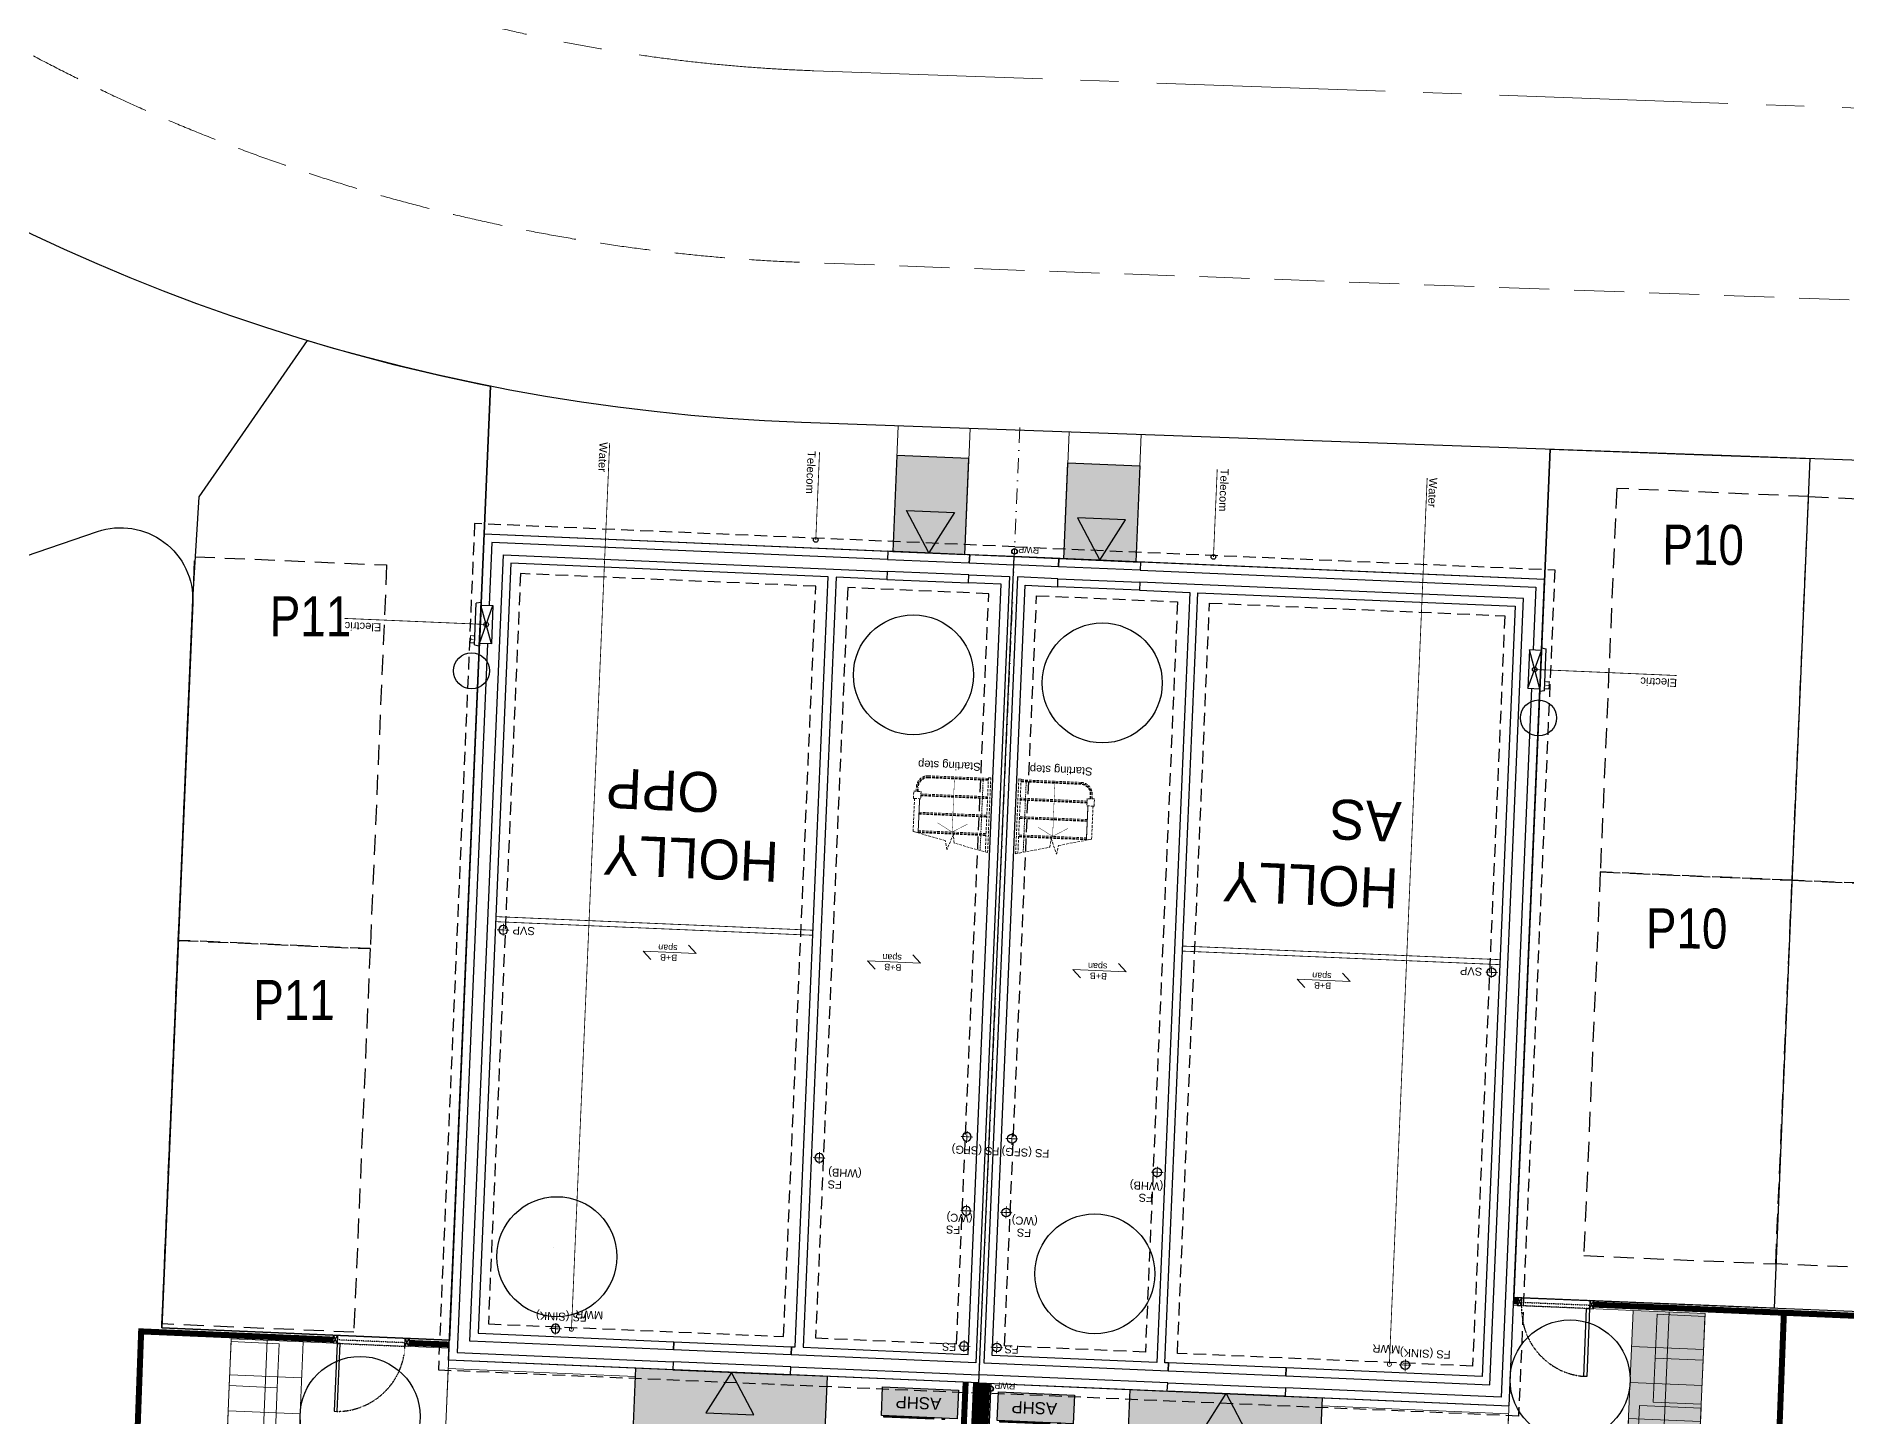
# Model space of a CAD drawing. Extents: x 287880777 to 288144713, y 62793326 to 63089570.
# Drawn here: x 287923253 to 287945880, y 62989947 to 63007206 of the extents above; entities that cross this region are included whole.
import ezdxf

# ---------------------------------------------------------------- set-up
doc = ezdxf.new("R2010")
doc.units = 0
doc.set_wipeout_variables(frame=1)
for name, pattern in [('CENTER', [2, 1.25, -0.25, 0.25, -0.25]), ('Dash', [6.35, 3.175, -3.175]), ('DASHDOT', [25.4, 12.7, -6.35, 0, -6.35]), ('DASHED', [1.4, 0.7, -0.7]), ('DASHED2', [0.375, 0.25, -0.125]), ('HIDDEN', [9.525, 6.35, -3.175]), ('XREF - NORTHERN HIGHWAY DESIGN$0$CENTER2', [28.575, 19.05, -3.175, 3.175, -3.175]), ('XREF - NORTHERN HIGHWAY DESIGN$0$DASHED2', [0.375, 0.25, -0.125])]:
    doc.linetypes.add(name, pattern=pattern)
doc.layers.get('0').update_dxf_attribs({"color": 252})
for name, color, linetype in [('EXP - PEN 1', 1, 'Continuous'), ('Highway-Block Paving', 251, 'Continuous'), ('NAR DETAIL', 2, 'Continuous'), ('NAR EXTERNAL WALLS', 2, 'Continuous'), ('NAR PARKING', 7, 'DASHED2'), ('NAR PATIO', 3, 'Continuous'), ('NAR PRIVATE DRIVE', 6, 'Continuous'), ('NAR PRIVATE PATH HATCH', 8, 'Continuous'), ('NAR TENURE', 211, 'Continuous'), ('Wain-Centre Line', 10, 'Continuous'), ('Wain-Drainage Foul', 6, 'Continuous'), ('Wain-Drainage Foul Text', 2, 'Continuous'), ('Wain-Electrics', 3, 'Continuous'), ('Wain-Foundation acessories', 9, 'Continuous'), ('Wain-Foundation Line', 9, 'Continuous'), ('Wain-Meter box', 9, 'Continuous'), ('Wain-RWP', 9, 'Continuous'), ('Wain-Services Run (Electric)', 10, 'Continuous'), ('Wain-Services Run (Telecom)', 190, 'Continuous'), ('Wain-Stair 1', 2, 'Continuous'), ('Wain-Stair numbers', 9, 'Continuous'), ('Wain-Wall (External)', 4, 'Continuous')]:
    doc.layers.add(name, color=color, linetype=linetype)
for name, color, linetype, lineweight in [('NAR BIN STORAGE', 2, 'Continuous', 0), ('NAR CBF', 34, 'FENCELINE2', 0), ('NAR M4(2)', 94, 'Continuous', 30), ('NAR PATHS', 3, 'Continuous', 0), ('Wain-Text', 2, 'Continuous', 25), ('XREF - NORTHERN HIGHWAY DESIGN$0$EXP - HIGHWAY CENTRELINE', 3, 'XREF - NORTHERN HIGHWAY DESIGN$0$CENTER2', 18), ('XREF - NORTHERN HIGHWAY DESIGN$0$EXP - HIGHWAY CHANNEL', 4, 'XREF - NORTHERN HIGHWAY DESIGN$0$DASHED2', 9), ('XREF - NORTHERN HIGHWAY DESIGN$0$EXP - HIGHWAY FOOTWAY', 3, 'Continuous', 25)]:
    doc.layers.add(name, color=color, linetype=linetype, lineweight=lineweight)
for name, color, linetype, true_color in [('NAR DOOR OPENINGS', 140, 'Continuous', 0x00bfff), ('NAR EV CHARGING POINT', 3, 'Continuous', 0x00ff00), ('NAR HOUSE TYPE NAMES', 1, 'Continuous', 0xff0000), ('NAR PATH HATCH', 53, 'Continuous', 0xffd042), ('Wain-Services Run (Water', 145, 'Continuous', 0x3481b8)]:
    doc.layers.add(name, color=color, linetype=linetype, true_color=true_color)
for name, color, linetype, lineweight, true_color in [('NAR Retaining Wall', 222, 'Continuous', 13, 0xcc0099), ('Wain-Mains Water Riser', 152, 'Continuous', 25, 0x2776bb), ('Wain-Mains Water Riser Text', 152, 'Continuous', 25, 0x2776bb)]:
    doc.layers.add(name, color=color, linetype=linetype, lineweight=lineweight, true_color=true_color)
doc.styles.add('DD Arial Narrow', font='ARIALN.TTF', dxfattribs={"height": 100})
doc.styles.get("Standard").update_dxf_attribs({"font": 'arial.ttf'})
doc.styles.add('XREF - ARCHITECT LAYOUT$0$DD Arial Narrow', font='ARIALN.TTF', dxfattribs={"height": 100})
doc.linetypes.add('FENCELINE2', pattern='A,0.25,-0.1,[132,ltypeshp.shx,S=0.1,R=0,X=-0.1,Y=0],-0.1,1', length=1.45)

# ---------------------------------------------------------------- blocks, each defined once
blk = doc.blocks.new('Drainage Pipe')
at = {"linetype": 'CENTER', "lineweight": 13, "ltscale": 20}
for p, q in [((-41756, 78762), (-41756, 78612)), ((-41681, 78687), (-41831, 78687))]:
    blk.add_line(p, q, dxfattribs=at)
blk.add_circle((-41756, 78687), 55)
blk = doc.blocks.new('RWP')
for radius in [35, 31.5]:
    blk.add_circle((35, 35), radius)
blk = doc.blocks.new('Wall mounted meter - Electric (Plan)')
blk.add_wipeout([(-7157, 85115), (-7157, 84635), (-7007, 84635), (-7007, 85115)])
for p, q in [((-7217, 85137), (-7157, 85147)), ((-7217, 85137), (-7217, 84613)), ((-7157, 85147), (-7157, 84603)), ((-7007, 85115), (-7157, 85115)), ((-7007, 84635), (-7007, 85115)), ((-7157, 84635), (-7007, 84635)), ((-7157, 84603), (-7217, 84613))]:
    blk.add_line(p, q)
at = {"color": 9}
for p, q in [((-7157, 85115), (-7007, 84635)), ((-7007, 85115), (-7157, 84635))]:
    blk.add_line(p, q, dxfattribs=at)
at = {"lineweight": 0, "insert": (-7368, 85117), "char_height": 100, "width": 133.81, "attachment_point": 1, "line_spacing_factor": 0.9}
blk.add_mtext('\\A1;\\pi78.42052,t378.42052;{\\fCalibri|b0|i0|c0|p34;E}', dxfattribs=at)
blk = doc.blocks.new('ASHP')
at = {"transparency": 33554457}
h = blk.add_hatch(color=256, dxfattribs=at)
h.dxf.hatch_style = 1
h.paths.add_polyline_path([(548853, -2506), (548853, -2866), (547903, -2866), (547903, -2506)])
for points in [[(548199, -2488), (548821, -2488), (548821, -2506), (548199, -2506)], [(548098, -2496), (548058, -2496), (548058, -2506), (548098, -2506)]]:
    blk.add_lwpolyline(points, close=True)
at = {"flags": 128}
blk.add_lwpolyline([(548853, -2506), (548853, -2866), (547903, -2866), (547903, -2506)], close=True, dxfattribs=at)
at = {"layer": 'Wain-Electrics', "lineweight": 0, "insert": (548112, -2609), "char_height": 150, "width": 2397.38, "attachment_point": 1, "line_spacing_factor": 0.9}
blk.add_mtext('\\A1;ASHP ', dxfattribs=at)
at = {"layer": 'Wain-Text', "lineweight": 0, "insert": (548112, -2609), "char_height": 150, "width": 2397.38, "attachment_point": 1, "line_spacing_factor": 0.9}
blk.add_mtext('\\A1;ASHP ', dxfattribs=at)
blk = doc.blocks.new('Span symbol - Beam & block')
at = {"linetype": 'Continuous', "lineweight": 13}
for p, q in [((-5342, 71790), (-6007, 71790)), ((-6007, 71790), (-5906, 71689)), ((-5442, 71890), (-5342, 71790))]:
    blk.add_line(p, q, dxfattribs=at)
at = {"insert": (-5770, 71896), "char_height": 80, "attachment_point": 1, "line_spacing_factor": 0.9}
blk.add_mtext('B+B\\Pspan', dxfattribs=at)
blk = doc.blocks.new('A$C324e72f9')
at = {"layer": 'NAR DOOR OPENINGS', "transparency": 33554610}
h = blk.add_hatch(color=256, dxfattribs=at)
h.dxf.hatch_style = 1
h.paths.add_polyline_path([(1200, 0), (900, 520), (1500, 520)])
at = {"layer": 'NAR PRIVATE PATH HATCH', "transparency": 33554597}
h = blk.add_hatch(color=256, dxfattribs=at)
h.dxf.hatch_style = 1
h.paths.add_polyline_path([(2400, 0), (0, 0), (0, 1800), (2400, 1800)])
at = {"layer": 'NAR DOOR OPENINGS'}
blk.add_lwpolyline([(1200, 0), (900, 520), (1500, 520)], close=True, dxfattribs=at)
at = {"layer": 'NAR PATIO'}
blk.add_lwpolyline([(2400, 0), (0, 0), (0, 1800), (2400, 1800)], close=True, dxfattribs=at)
blk = doc.blocks.new('A$Cee92f38c')
at = {"layer": 'NAR M4(2)', "ltscale": 10, "transparency": 33554585}
h = blk.add_hatch(color=256, dxfattribs=at)
h.dxf.hatch_style = 1
h.paths.add_polyline_path([(0, 1.2), (0.9, 1.2), (0.9, 0), (0, 0)])
at = {"layer": 'NAR M4(2)', "ltscale": 0.25}
blk.add_lwpolyline([(0, 1.2), (0, 0), (0.9, 0), (0.9, 1.2)], close=True, dxfattribs=at)
blk = doc.blocks.new('A$C3d9247a0')
at = {"layer": 'NAR DOOR OPENINGS', "transparency": 33554610}
h = blk.add_hatch(color=256, dxfattribs=at)
h.dxf.hatch_style = 1
h.paths.add_polyline_path([(450, 1200), (150, 680), (750, 680)])
at = {"layer": 'NAR DOOR OPENINGS'}
blk.add_lwpolyline([(450, 1200), (150, 680), (750, 680)], close=True, dxfattribs=at)
at = {"layer": 'NAR M4(2)', "ltscale": 10, "transparency": 33554585, "xscale": -1000, "yscale": 1000, "zscale": 1000}
blk.add_blockref('A$Cee92f38c', (900, 0), dxfattribs=at)
blk = doc.blocks.new('XREF - NORTHERN HIGHWAY DESIGN')
at = {"layer": 'XREF - NORTHERN HIGHWAY DESIGN$0$EXP - HIGHWAY CENTRELINE', "ltscale": 0.15}
blk.add_lwpolyline([(462.3, 311.733, 0.04799), (468.401, 288.584), (469.92, 284.469, 0.304237), (487.966, 271.408), (527.469, 269.993, 0.023661), (572.397, 270.509, -0.011704), (594.617, 271.296), (625.382, 271.665)], format="xyb", dxfattribs=at)
at = {"layer": 'XREF - NORTHERN HIGHWAY DESIGN$0$EXP - HIGHWAY CHANNEL', "ltscale": 2.5, "flags": 128}
blk.add_lwpolyline([(576.797, 268.345, 0.002257), (572.538, 268.113, -0.023661), (527.383, 267.594), (487.88, 269.01, -0.304237), (467.669, 283.638), (466.15, 287.753, -0.031707), (461.53, 303.22, 0.404722), (454.525, 307.757), (452.396, 307.338), (451.469, 312.048), (472.074, 316.103), (473.001, 311.393), (471.019, 311.003, 0.425152), (466.338, 303.74, 0.030534), (470.653, 289.415), (471.498, 287.125, 0.304237), (489.996, 273.737), (522.189, 272.583)], format="xyb", dxfattribs=at)
at = {"layer": 'XREF - NORTHERN HIGHWAY DESIGN$0$EXP - HIGHWAY FOOTWAY', "flags": 128}
blk.add_lwpolyline([(576.897, 266.347, 0.002257), (572.655, 266.117, -0.023661), (527.311, 265.595), (487.809, 267.011, -0.304237), (465.792, 282.946), (464.273, 287.06, -0.031707), (459.582, 302.77, 0.404722), (454.912, 305.795), (450.82, 304.99), (449.391, 312.25), (473.92, 317.078), (475.349, 309.817), (471.405, 309.041, 0.425152), (468.285, 304.199, 0.030534), (472.529, 290.108), (473.374, 287.817, 0.304237), (490.067, 275.736), (522.261, 274.582)], format="xyb", dxfattribs=at)
blk = doc.blocks.new('BIN STORE')
at = {"layer": 'Highway-Block Paving', "transparency": 33554495}
h = blk.add_hatch(color=256, dxfattribs=at)
h.dxf.hatch_style = 1
h.paths.add_polyline_path([(0, 1.75), (0.77, 1.75), (0.77, 1.185), (0, 1.185)])
h = blk.add_hatch(color=256, dxfattribs=at)
h.dxf.hatch_style = 1
h.paths.add_polyline_path([(0, 1.135), (0.6, 1.135), (0.6, 0.585), (0, 0.585)])
h = blk.add_hatch(color=256, dxfattribs=at)
h.dxf.hatch_style = 1
h.paths.add_polyline_path([(0, 0.585), (0.6, 0.585), (0.6, 0.035), (0, 0.035)])
at = {"layer": 'NAR PATH HATCH', "transparency": 33554521}
h = blk.add_hatch(color=256, dxfattribs=at)
h.dxf.hatch_style = 1
h.paths.add_polyline_path([(0.9, 1.8), (0.45, 1.8), (0.45, 1.75), (0.77, 1.75), (0.77, 1.635), (0.77, 1.35), (0.9, 1.35)])
h.paths.add_polyline_path([(0.45, 1.8), (0, 1.8), (0, 1.75), (0.45, 1.75)])
h.paths.add_polyline_path([(0.45, 1.185), (0, 1.185), (0, 1.135), (0.45, 1.135)])
h.paths.add_polyline_path([(0.9, 1.35), (0.77, 1.35), (0.77, 1.185), (0.45, 1.185), (0.45, 1.135), (0.6, 1.135), (0.6, 0.9), (0.9, 0.9)])
h.paths.add_polyline_path([(0.9, 0.9), (0.6, 0.9), (0.6, 0.585), (0.6, 0.45), (0.9, 0.45)])
h.paths.add_polyline_path([(0.9, 0.45), (0.6, 0.45), (0.6, 0.035), (0.45, 0.035), (0.45, 0), (0.9, 0)])
h.paths.add_polyline_path([(0.45, 0.035), (0, 0.035), (0, 0), (0.45, 0)])
at = {"layer": 'NAR BIN STORAGE', "linetype": 'Dash', "ltscale": 0.025}
blk.add_lwpolyline([(0.77, 1.635), (0.77, 1.75), (0, 1.75), (0, 1.635)], dxfattribs=at)
at = {"layer": 'NAR BIN STORAGE'}
for points in [[(0, 1.635), (0.77, 1.635), (0.77, 1.185), (0, 1.185)], [(0, 1.135), (0.6, 1.135), (0.6, 0.585), (0, 0.585)], [(0, 0.585), (0.6, 0.585), (0.6, 0.035), (0, 0.035)]]:
    blk.add_lwpolyline(points, close=True, dxfattribs=at)
at = {"layer": 'NAR PATHS'}
blk.add_lwpolyline([(0, 1.8), (0.9, 1.8), (0.9, 0), (0, 0)], close=True, dxfattribs=at)
for points in [[(0.45, 1.8), (0.45, 0)], [(0.9, 1.35), (0, 1.35)], [(0.9, 0.9), (0, 0.9)], [(0.9, 0.45), (0, 0.45)]]:
    blk.add_lwpolyline(points, dxfattribs=at)

msp = doc.modelspace()

# ---------------------------------------------------------------- linework, layer by layer
at = {"layer": 'Defpoints'}
for points in [[(287935033, 62990370), (287928407, 62990654), (287928849, 63000984), (287935476, 63000700)], [(287935033, 62990370), (287941659, 62990086), (287942102, 63000416), (287935476, 63000700)], [(287935033, 62990370), (287935476, 63000700)]]:
    msp.add_lwpolyline(points, dxfattribs=at)
at = {"layer": 'NAR BIN STORAGE'}
for points in [[(287925665, 62990337), (287926265, 62990311), (287926288, 62990861), (287925689, 62990887)], [(287925642, 62989788), (287926241, 62989762), (287926265, 62990311), (287925665, 62990337)]]:
    msp.add_lwpolyline(points, close=True, dxfattribs=at)
at = {"layer": 'NAR CBF', "ltscale": 1200, "transparency": 33554687, "const_width": 75}
for points in [[(287941715, 62991391), (287941768, 62991389)], [(287942717, 62991350), (287947358, 62991151)], [(287926964, 62990912), (287924564, 62991015), (287924502, 62989310)], [(287928415, 62990850), (287927913, 62990871)], [(287934868, 62990377), (287934621, 62984617)]]:
    msp.add_lwpolyline(points, dxfattribs=at)
at = {"layer": 'NAR CBF', "linetype": 'DASHED', "ltscale": 500, "transparency": 33554687, "const_width": 75}
msp.add_lwpolyline([(287945094, 62991253), (287944826, 62984244)], dxfattribs=at)
at = {"layer": 'NAR DETAIL', "flags": 128}
for points in [[(287941770, 62991437), (287941765, 62991337), (287941815, 62991335), (287941819, 62991435)], [(287942665, 62991300), (287942630, 62990451), (287942592, 62990452), (287942627, 62991302)], [(287942669, 62991400), (287942665, 62991300), (287942715, 62991298), (287942719, 62991398)], [(287927016, 62990965), (287927012, 62990865), (287926962, 62990867), (287926966, 62990967)], [(287927012, 62990865), (287926976, 62990016), (287927013, 62990014), (287927050, 62990863)], [(287927915, 62990926), (287927911, 62990826), (287927861, 62990829), (287927865, 62990928)]]:
    msp.add_lwpolyline(points, close=True, dxfattribs=at)
for points in [[(287941765, 62991337), (287941819, 62991435)], [(287941815, 62991335), (287941770, 62991437)], [(287942665, 62991300), (287942719, 62991398)], [(287942715, 62991298), (287942669, 62991400)], [(287926962, 62990867), (287927016, 62990965)], [(287927012, 62990865), (287926966, 62990967)], [(287927861, 62990829), (287927915, 62990926)], [(287927911, 62990826), (287927865, 62990928)]]:
    msp.add_lwpolyline(points, dxfattribs=at)
at = {"layer": 'NAR DETAIL', "linetype": 'DASHED', "ltscale": 0.005, "flags": 128}
for points in [[(287942665, 62991300), (287941815, 62991335), (287941817, 62991379), (287942666, 62991344)], [(287927012, 62990865), (287927861, 62990829), (287927863, 62990873), (287927014, 62990909)]]:
    msp.add_lwpolyline(points, close=True, dxfattribs=at)
at = {"layer": 'NAR DETAIL', "linetype": 'DASHED', "ltscale": 0.2}
for centre, start, end in [((287942665, 62991300), 177.6628, 265.243), ((287927012, 62990865), 269.9655, 357.5457)]:
    msp.add_arc(centre, 850, start, end, dxfattribs=at)
at = {"layer": 'NAR EXTERNAL WALLS'}
for points in [[(287934968, 62990373), (287934735, 62984928)], [(287935183, 62990363), (287934950, 62984920)]]:
    msp.add_lwpolyline(points, dxfattribs=at)
at = {"layer": 'NAR M4(2)'}
for centre, radius in [((287934215, 62999222), 750), ((287936575, 62999121), 750), ((287929713, 62992067), 1), ((287942422, 62990410), 750), ((287927300, 62989952), 750)]:
    msp.add_circle(centre, radius, dxfattribs=at)
at = {"layer": 'NAR PARKING', "ltscale": 1000}
for points in [[(287945196, 62996655), (287945402, 63001451), (287943004, 63001553), (287942799, 62996758)], [(287945196, 62996655), (287945402, 63001451), (287947800, 63001348), (287947594, 62996552)], [(287925028, 62995903), (287925234, 63000699), (287927632, 63000596), (287927426, 62995800)], [(287944991, 62991859), (287945196, 62996655), (287942799, 62996758), (287942593, 62991962)], [(287944991, 62991859), (287945196, 62996655), (287947594, 62996552), (287947389, 62991757)], [(287924823, 62991108), (287925028, 62995903), (287927426, 62995800), (287927221, 62991005)]]:
    msp.add_lwpolyline(points, close=True, dxfattribs=at)
at = {"layer": 'NAR PATHS'}
for points in [[(287934026, 63002333), (287933958, 63000765), (287934858, 63000727), (287934925, 63002301)], [(287936162, 63002257), (287936094, 63000674), (287936993, 63000635), (287937061, 63002225)], [(287943210, 62991277), (287941711, 62991341), (287941634, 62989543), (287943133, 62989478), (287943210, 62991277)], [(287926063, 62989104), (287926140, 62990902)], [(287926590, 62990883), (287928413, 62990805), (287928336, 62989007), (287926512, 62989085), (287926590, 62990883)], [(287926570, 62990433), (287925671, 62990472)], [(287926551, 62989984), (287925652, 62990022)]]:
    msp.add_lwpolyline(points, dxfattribs=at)
for points in [[(287941770, 62991439), (287941762, 62991339), (287942714, 62991298), (287942718, 62991398)], [(287925613, 62989123), (287926512, 62989085), (287926590, 62990883), (287925690, 62990922)], [(287926966, 62990967), (287926962, 62990867), (287927911, 62990826), (287927915, 62990926)], [(287928402, 62990552), (287930739, 62990451), (287930700, 62989552), (287928363, 62989652)], [(287943152, 62989919), (287943133, 62989478), (287941634, 62989543), (287941653, 62989986), (287939318, 62990084), (287939280, 62989186), (287943113, 62989021)]]:
    msp.add_lwpolyline(points, close=True, dxfattribs=at)
at = {"layer": 'NAR Retaining Wall', "linetype": 'DASHED', "ltscale": 250, "const_width": 200}
msp.add_lwpolyline([(287934842, 62984924), (287935075, 62990368)], dxfattribs=at)
at = {"layer": 'NAR TENURE'}
for centre in [(287929759, 62991949), (287936482, 62991735)]:
    msp.add_circle(centre, 750, dxfattribs=at)
at = {"layer": 'Wain-Centre Line', "linetype": 'DASHDOT', "lineweight": 15, "ltscale": 15}
msp.add_line((287934998, 62989558), (287935546, 63002328), dxfattribs=at)
at = {"layer": 'Wain-Foundation Line', "linetype": 'HIDDEN', "ltscale": 25}
for points in [[(287935481, 63000824), (287928731, 63001113), (287928278, 62990535), (287935028, 62990246)], [(287935481, 63000824), (287942231, 63000535), (287941778, 62989957), (287935028, 62990246)]]:
    msp.add_lwpolyline(points, dxfattribs=at)
for points in [[(287932995, 63000330), (287929305, 63000488), (287928903, 62991109), (287932593, 62990951)], [(287932993, 62990934), (287934754, 62990858), (287935156, 63000237), (287933395, 63000313)], [(287937114, 62990757), (287935353, 62990833), (287935755, 63000212), (287937516, 63000136)], [(287937916, 63000119), (287941606, 62999961), (287941204, 62990582), (287937514, 62990740)]]:
    msp.add_lwpolyline(points, close=True, dxfattribs=at)
at = {"layer": 'Wain-Mains Water Riser', "lineweight": 0}
for centre in [(287929942, 62991041), (287940163, 62990603)]:
    msp.add_circle(centre, 25, dxfattribs=at)
at = {"layer": 'Wain-Services Run (Telecom)', "const_width": 10}
for points in [[(287932995, 63000909), (287933042, 63002006)], [(287937965, 63000696), (287938012, 63001793)]]:
    msp.add_lwpolyline(points, dxfattribs=at)
at = {"layer": 'Wain-Services Run (Telecom)'}
for centre in [(287932995, 63000909), (287937965, 63000696)]:
    msp.add_circle(centre, 29, dxfattribs=at)
at = {"layer": 'Wain-Services Run (Water', "const_width": 10}
for points in [[(287929942, 62991041), (287930419, 63002122)], [(287940163, 62990603), (287940636, 63001684)]]:
    msp.add_lwpolyline(points, dxfattribs=at)
at = {"layer": 'Wain-Stair 1', "linetype": 'HIDDEN', "lineweight": 9, "ltscale": 5}
for p, q in [((287934402, 62997945), (287935152, 62997913)), ((287934402, 62997936), (287935152, 62997904)), ((287934403, 62997960), (287935153, 62997928)), ((287935153, 62997937), (287935182, 62997936)), ((287935561, 62997919), (287935532, 62997921)), ((287936309, 62997854), (287935559, 62997886)), ((287936310, 62997878), (287935560, 62997910)), ((287936310, 62997863), (287935560, 62997895)), ((287934211, 62997265), (287934229, 62997677)), ((287934250, 62997766), (287934252, 62997821)), ((287934265, 62997766), (287934267, 62997821)), ((287934274, 62997765), (287934276, 62997820)), ((287934274, 62997247), (287934293, 62997674)), ((287934307, 62997710), (287935142, 62997674)), ((287934308, 62997734), (287935143, 62997698)), ((287934308, 62997719), (287935142, 62997683)), ((287936385, 62997630), (287935550, 62997666)), ((287936384, 62997621), (287935550, 62997657)), ((287936385, 62997645), (287935551, 62997681)), ((287936423, 62997673), (287936425, 62997728)), ((287936432, 62997673), (287936434, 62997728)), ((287936447, 62997672), (287936449, 62997727)), ((287934284, 62997481), (287935132, 62997444)), ((287934285, 62997505), (287935133, 62997468)), ((287934285, 62997490), (287935132, 62997453)), ((287936388, 62997399), (287935540, 62997436)), ((287936387, 62997390), (287935540, 62997427)), ((287936388, 62997414), (287935541, 62997451)), ((287936377, 62997156), (287936396, 62997584)), ((287936442, 62997169), (287936460, 62997582)), ((287934275, 62997260), (287935123, 62997223)), ((287934275, 62997251), (287935122, 62997214)), ((287934276, 62997275), (287935123, 62997238)), ((287936378, 62997170), (287935530, 62997206)), ((287936378, 62997161), (287935530, 62997197)), ((287936379, 62997185), (287935531, 62997221))]:
    msp.add_line(p, q, dxfattribs=at)
at = {"layer": 'Wain-Stair 1', "linetype": 'HIDDEN', "lineweight": 9, "ltscale": 3}
for p, q in [((287935049, 62997027), (287935087, 62997916)), ((287935587, 62997004), (287935625, 62997893))]:
    msp.add_line(p, q, dxfattribs=at)
at = {"layer": 'Wain-Stair 1', "linetype": 'HIDDEN', "lineweight": 9, "ltscale": 5}
for points in [[(287935153, 62997937), (287935113, 62997009)], [(287935142, 62997001), (287935182, 62997936)], [(287935492, 62996986), (287935532, 62997921)], [(287935561, 62997919), (287935521, 62996991)], [(287935142, 62997001), (287934723, 62997119), (287934715, 62997228), (287934633, 62997039), (287934614, 62997150), (287934211, 62997265)], [(287935492, 62996986), (287935919, 62997068), (287935937, 62997175), (287936003, 62996980), (287936030, 62997089), (287936442, 62997169)]]:
    msp.add_lwpolyline(points, dxfattribs=at)
for points in [[(287934211, 62997265), (287934229, 62997677), (287934216, 62997678), (287934220, 62997768), (287934310, 62997764), (287934306, 62997674), (287934293, 62997674), (287934274, 62997247)], [(287934220, 62997768), (287934310, 62997764), (287934306, 62997674), (287934216, 62997678)], [(287936442, 62997169), (287936460, 62997582), (287936473, 62997581), (287936477, 62997671), (287936387, 62997675), (287936383, 62997585), (287936396, 62997584), (287936377, 62997156)], [(287936477, 62997671), (287936387, 62997675), (287936383, 62997585), (287936473, 62997581)]]:
    msp.add_lwpolyline(points, close=True, dxfattribs=at)
for centre, radius, start, end in [((287934397, 62997815), 145, 87.5456, 177.5456), ((287934397, 62997815), 130, 87.5456, 177.5456), ((287934397, 62997815), 121, 87.5456, 177.5456), ((287936304, 62997733), 121, 357.5456, 87.5456), ((287936304, 62997733), 145, 357.5456, 87.5456), ((287936304, 62997733), 130, 357.5456, 87.5456)]:
    msp.add_arc(centre, radius, start, end, dxfattribs=at)
at = {"layer": 'Wain-Stair numbers', "const_width": 5}
for points in [[(287934699, 62997257), (287934729, 62997946)], [(287935955, 62997203), (287935984, 62997892)], [(287934890, 62997356), (287934699, 62997257), (287934518, 62997372)], [(287935773, 62997318), (287935955, 62997203), (287936145, 62997302)]]:
    msp.add_lwpolyline(points, dxfattribs=at)
at = {"layer": 'Wain-Wall (External)'}
for points in [[(287931207, 62990534), (287928407, 62990654), (287928849, 63000984), (287933897, 63000768), (287933893, 63000666), (287928947, 63000877), (287928513, 62990752), (287931211, 62990636)], [(287933893, 63000666), (287934914, 63000622), (287934919, 63000724), (287933897, 63000768)], [(287937050, 63000530), (287936028, 63000574), (287936033, 63000676), (287937054, 63000633)], [(287938860, 62990206), (287941659, 62990086), (287942102, 63000416), (287937054, 63000633), (287937050, 63000530), (287941995, 63000318), (287941561, 62990192), (287938864, 62990308)], [(287934908, 63000472), (287933886, 63000516), (287933882, 63000416), (287934904, 63000372)], [(287936022, 63000424), (287937044, 63000380), (287937039, 63000280), (287936018, 63000324)], [(287932689, 62990723), (287931217, 62990786), (287931222, 62990886), (287932693, 62990823)], [(287931207, 62990534), (287932678, 62990471), (287932682, 62990573), (287931211, 62990636)], [(287937399, 62990521), (287938870, 62990458), (287938875, 62990558), (287937403, 62990621)], [(287938860, 62990206), (287937388, 62990269), (287937393, 62990371), (287938864, 62990308)]]:
    msp.add_lwpolyline(points, close=True, dxfattribs=at)
for points in [[(287931217, 62990786), (287928670, 62990895), (287929091, 63000721), (287933886, 63000516), (287933882, 63000416), (287933250, 63000443), (287932838, 62990817), (287934898, 62990728), (287935311, 63000354), (287934904, 63000372), (287934908, 63000472), (287935415, 63000450), (287934994, 62990624), (287932689, 62990723), (287932693, 62990823), (287932738, 62990821), (287933150, 63000447), (287929186, 63000617), (287928774, 62990991), (287931222, 62990886), (287931217, 62990786)], [(287935476, 63000700), (287934919, 63000724), (287934914, 63000622), (287935471, 63000598)], [(287935476, 63000700), (287936033, 63000676), (287936028, 63000574), (287935471, 63000598)], [(287938870, 62990458), (287941418, 62990349), (287941839, 63000175), (287937044, 63000380), (287937039, 63000280), (287937671, 63000253), (287937259, 62990627), (287935198, 62990715), (287935611, 63000342), (287936018, 63000324), (287936022, 63000424), (287935515, 63000446), (287935094, 62990620), (287937399, 62990521), (287937403, 62990621), (287937359, 62990623), (287937771, 63000249), (287941735, 63000079), (287941322, 62990453), (287938875, 62990558), (287938870, 62990458)], [(287935033, 62990370), (287932678, 62990471), (287932682, 62990573), (287935037, 62990472)], [(287935033, 62990370), (287937388, 62990269), (287937393, 62990371), (287935037, 62990472)]]:
    msp.add_lwpolyline(points, dxfattribs=at)
at = {"layer": 'Wain-Wall (External)', "linetype": 'HIDDEN', "ltscale": 10, "const_width": 10}
for points in [[(287928994, 62996137), (287932958, 62995967), (287932961, 62996030), (287928997, 62996200)], [(287941543, 62995600), (287937579, 62995769), (287937582, 62995832), (287941546, 62995662)]]:
    msp.add_lwpolyline(points, close=True, dxfattribs=at)

# ---------------------------------------------------------------- block references
at = {"layer": 'NAR BIN STORAGE', "xscale": 1000, "yscale": 1000, "zscale": 1000, "rotation": 177.5456062634446}
msp.add_blockref('BIN STORE', (287944109, 62991238), dxfattribs=at)
at = {"layer": 'NAR DETAIL', "rotation": 177.5456062627204}
for p in [(288482057, 62963954), (288483505, 62963892)]:
    msp.add_blockref('ASHP', p, dxfattribs=at)
at = {"layer": 'NAR M4(2)', "xscale": -1, "rotation": 177.5456063266234}
msp.add_blockref('A$C3d9247a0', (287934010, 63001964), dxfattribs=at)
at = {"layer": 'NAR M4(2)', "rotation": 177.5456062627204}
msp.add_blockref('A$C3d9247a0', (287937045, 63001834), dxfattribs=at)
at = {"layer": 'NAR PATIO', "xscale": -1, "rotation": 177.5456062627204}
msp.add_blockref('A$C324e72f9', (287930743, 62990554), dxfattribs=at)
at = {"layer": 'NAR PATIO', "rotation": 177.5456062627204}
msp.add_blockref('A$C324e72f9', (287939323, 62990186), dxfattribs=at)
at = {"layer": 'Wain-Drainage Foul', "lineweight": 0, "xscale": -1}
for p, rotation in [((287884002, 62919207), 357.5456062627204), ((287979970, 63070275), 177.5456062627204), ((288009866, 62948097, 0), 87.54560626272034), ((287858049, 63037610), 267.5456062627203), ((287974830, 63067876), 177.5456062627204), ((287858021, 63035918), 267.5456062627203)]:
    msp.add_blockref('Drainage Pipe', p, dxfattribs=dict(at, rotation=rotation))
at = {"layer": 'Wain-Drainage Foul', "lineweight": 0}
for p, rotation in [((287979787, 62915101), 357.5456062627204), ((287897099, 63073827), 177.5456062627204), ((287856858, 62954656, 0), 267.5456062627203), ((288015777, 63030849), 87.54560626272036), ((288015660, 63029162), 87.54560626272036), ((287902014, 63070997), 177.5456062627204)]:
    msp.add_blockref('Drainage Pipe', p, dxfattribs=dict(at, rotation=rotation))
at = {"layer": 'Wain-Foundation acessories', "rotation": 177.5456062627204}
for p in [(287928575, 63067720), (287931377, 63067600), (287933946, 63067490), (287936748, 63067370)]:
    msp.add_blockref('Span symbol - Beam & block', p, dxfattribs=at)
at = {"layer": 'Wain-RWP'}
for p, rotation in [((287935515, 63000799), 177.5456062627204), ((287935144, 62990265), 357.5456062627204)]:
    msp.add_blockref('RWP', p, dxfattribs=dict(at, rotation=rotation))

# ---------------------------------------------------------------- texts
at = {"layer": 'NAR HOUSE TYPE NAMES', "char_height": 500, "rotation": 177.5456, "style": 'DD Arial Narrow'}
for s, insert, attachment_point in [('{\\fGill Sans MT|b0|i0|c0|p34;HOLLY\\POPP}', (287930329, 62996726), 3), ('{\\fGill Sans MT|b0|i0|c0|p34;HOLLY\\PAS}', (287940263, 62996300), 1)]:
    msp.add_mtext_dynamic_manual_height_columns(s, width=2588.93, gutter_width=12.5, heights=[0], dxfattribs=dict(at, insert=insert, attachment_point=attachment_point))
at = {"layer": 'NAR PARKING', "char_height": 500, "attachment_point": 3, "rotation": 359.7932, "style": 'XREF - ARCHITECT LAYOUT$0$DD Arial Narrow'}
for s, insert in [('P10', (287944595, 63001096)), ('P11', (287927191, 63000202)), ('P10', (287944389, 62996300)), ('P11', (287926985, 62995406))]:
    msp.add_mtext_dynamic_manual_height_columns(s, width=1066.24, gutter_width=500, heights=[0], dxfattribs=dict(at, insert=insert))
at = {"layer": 'Wain-Drainage Foul Text', "lineweight": 0, "char_height": 100, "rotation": 177.5456, "line_spacing_factor": 0.9}
for s, insert, attachment_point in [('\\A1;{\\fArial|b0|i0|c0|p34;SVP}', (287929203, 62995979), 3), ('\\A1;{\\fArial|b0|i0|c0|p34;SVP}', (287941322, 62995460), 1), ('\\A1;FS \\P(WHB) ', (287933147, 62992944, 0), 6), ('\\A1;\\pi-79.87722;FS \\P\\pi-202.72851;(WHB) ', (287937132, 62992773, 0), 4), ('\\A1;FS \\P(WC) ', (287934626, 62992380, 0), 6), ('\\A1;\\pi-79.87722;FS \\P\\pi-156.13915;(WC) ', (287935610, 62992337, 0), 4), ('\\A1;FS (SINK) ', (287929499, 62991228), 6), ('\\A1;\\pi-309.95907;FS (SINK) ', (287940620, 62990751), 4)]:
    msp.add_mtext(s, dxfattribs=dict(at, insert=insert, attachment_point=attachment_point))
at = {"layer": 'Wain-Drainage Foul Text', "char_height": 100, "rotation": 177.5456, "line_spacing_factor": 0.9}
for s, insert, attachment_point in [('\\A1;FS (SFG)', (287934690, 62993240), 3), ('\\A1;\\pi-290.51842;FS (SFG)', (287935621, 62993200), 1)]:
    msp.add_mtext(s, dxfattribs=dict(at, insert=insert, attachment_point=attachment_point))
at = {"layer": 'Wain-Mains Water Riser Text', "lineweight": 0, "char_height": 100, "rotation": 177.5456, "line_spacing_factor": 0.9}
for s, insert, attachment_point in [('\\pi-168.48568;MWR', (287930172, 62991271), 7), ('MWR', (287939954, 62990852), 9)]:
    msp.add_mtext(s, dxfattribs=dict(at, insert=insert, attachment_point=attachment_point))
at = {"layer": 'Wain-RWP', "char_height": 80, "attachment_point": 7, "rotation": 177.5456, "line_spacing_factor": 0.9}
for insert in [(287935788, 63000817, 0), (287935490, 62990368, 0)]:
    msp.add_mtext('RWP', dxfattribs=dict(at, insert=insert))
at = {"layer": 'Wain-Services Run (Electric)'}
for p in [(287927567, 62999865, 0), (287943760, 62999171, 0)]:
    msp.add_text('Electric ', height=100, rotation=177.5456, dxfattribs=at).set_placement(p)
at = {"layer": 'Wain-Services Run (Telecom)'}
for p in [(287932894, 63002022, 0), (287938056, 63001801, 0)]:
    msp.add_text('Telecom', height=100, rotation=267.5456, dxfattribs=at).set_placement(p)
at = {"layer": 'Wain-Services Run (Water'}
for p in [(287930293, 63002133, 0), (287940663, 63001688, 0)]:
    msp.add_text('Water', height=100, rotation=267.5456, dxfattribs=at).set_placement(p)
at = {"layer": 'Wain-Stair numbers', "char_height": 100, "width": 1584.27, "attachment_point": 2, "rotation": 177.5456, "line_spacing_factor": 0.9}
for insert in [(287934662, 62998038), (287936059, 62997979)]:
    msp.add_mtext('Starting step ', dxfattribs=dict(at, insert=insert))
at = {"layer": 'Wain-Text', "char_height": 100, "attachment_point": 5, "rotation": 177.5456, "line_spacing_factor": 0.9}
for insert in [(287934661, 62990822, 0), (287935442, 62990789, 0)]:
    msp.add_mtext('\\A1;FS ', dxfattribs=dict(at, insert=insert))

# ---------------------------------------------------------------- next in the draw order: block references
at = {"layer": 'Wain-Meter box', "xscale": -1, "rotation": 177.5456062627204}
msp.add_blockref('Wall mounted meter - Electric (Plan)', (287939586, 63084346), dxfattribs=at)
at = {"layer": 'Wain-Meter box', "rotation": 177.5456062627204}
msp.add_blockref('Wall mounted meter - Electric (Plan)', (287938538, 63084391), dxfattribs=at)

# ---------------------------------------------------------------- next in the draw order: linework, layer by layer
at = {"layer": 'NAR EV CHARGING POINT'}
for centre in [(287928693, 62999272), (287942028, 62998683)]:
    msp.add_circle(centre, 225, dxfattribs=at)
at = {"layer": 'NAR M4(2)'}
msp.add_lwpolyline([(287924821, 62991059), (287925210, 63000161), (287925288, 63001448), (287926641, 63003403), (287926899, 63003325), (287927161, 63003251), (287927716, 63003104), (287928322, 63002959), (287928784, 63002859), (287928929, 63002830), (287928417, 62990905), (287924821, 62991059)], dxfattribs=at)
msp.add_lwpolyline([(287945081, 62993958), (287944973, 62991307), (287941717, 62991439), (287942172, 63002042), (287944311, 63001965), (287945419, 63001925)], close=True, dxfattribs=at)
at = {"layer": 'NAR PRIVATE DRIVE'}
msp.add_lwpolyline([(287921942, 63005375), (287916611, 63003550), (287918166, 62999008), (287924018, 63001013, -0.528129), (287925209, 63000123), (287924821, 62991059), (287928417, 62990905), (287928929, 63002830)], format="xyb", dxfattribs=at)
msp.add_lwpolyline([(287942172, 63002042), (287941717, 62991439), (287948115, 62991180), (287948312, 62991171), (287948768, 63001805)], dxfattribs=at)
at = {"layer": 'Wain-Services Run (Electric)', "const_width": 10}
for points in [[(287928876, 62999852), (287927102, 62999928)], [(287941979, 62999290), (287943752, 62999214)]]:
    msp.add_lwpolyline(points, dxfattribs=at)
at = {"layer": 'Wain-Services Run (Electric)'}
for centre in [(287928876, 62999852), (287941979, 62999290)]:
    msp.add_circle(centre, 29, dxfattribs=at)

# ---------------------------------------------------------------- next in the draw order: block references
at = {"layer": 'EXP - PEN 1', "xscale": 1000, "yscale": 1000, "zscale": 1000}
msp.add_blockref('XREF - NORTHERN HIGHWAY DESIGN', (287445006, 62735366), dxfattribs=at)

doc.saveas('drawing.dxf')
